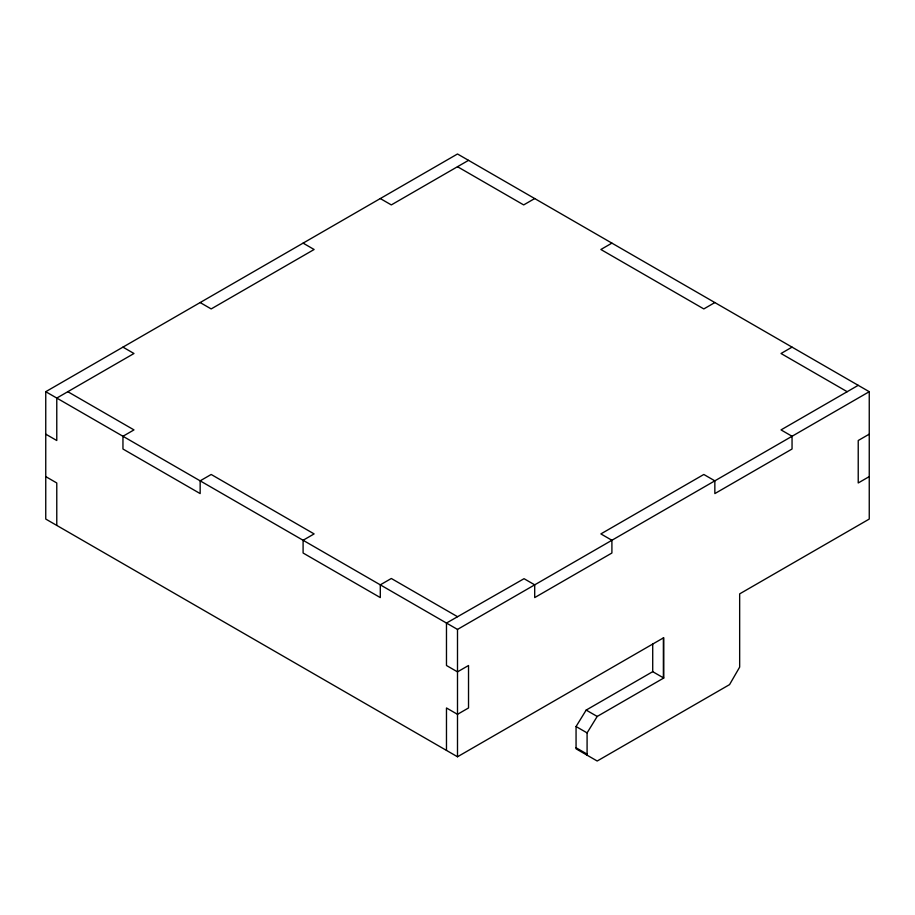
<?xml version="1.0" encoding="UTF-8"?>
<svg xmlns="http://www.w3.org/2000/svg" width="915" height="915" viewBox="0 0 915 915"><rect width="100%" height="100%" fill="white"/><g stroke="black" fill="none" stroke-linecap="round" stroke-linejoin="round"><path stroke-width="1.37" d="M576.061 726.533L586.172 710.086L652.715 671.667L663.741 678.026L663.741 637.698L457.5 756.774L45.75 519.057L45.75 391.7L457.5 153.983L869.25 391.7L869.25 519.057L739.663 593.869L739.663 667.104L729.552 684.614L597.198 761.017L576.061 748.813L576.061 726.533L587.087 732.892L587.087 755.184M587.087 732.892L597.198 716.445L663.741 678.026M468.526 160.342L391.323 204.914L380.297 198.555M534.703 198.555L523.677 204.914L457.5 166.713M611.906 243.127L600.88 249.498L703.818 308.927L714.844 302.556M792.047 347.128L781.021 353.499L847.187 391.7M858.224 385.329L781.021 429.901L792.047 436.272L792.047 449.013L714.844 493.585L714.844 480.844L703.818 474.473L600.88 533.914L611.906 540.273L611.906 553.015L534.703 597.587L534.703 584.845L524.043 578.692L446.474 623.058L446.474 665.502L457.5 671.873L468.526 665.502L468.526 707.958L457.5 714.329L446.474 707.958L446.474 750.403M45.75 391.7L457.5 629.417L869.25 391.7M869.25 434.156L858.224 440.515L858.224 482.971L869.25 476.601M303.094 243.127L314.12 249.498L211.182 308.927L200.156 302.556M122.953 347.128L133.979 353.499L56.776 398.071L56.776 440.515L45.75 434.156M67.813 391.7L133.979 429.901L122.953 436.272L122.953 449.013L200.156 493.585L200.156 480.844L211.182 474.473L314.12 533.914L303.094 540.273L303.094 553.015L380.297 597.587L380.297 584.845L391.323 578.486L457.5 616.687M586.172 710.086L597.198 716.445M576.061 747.761L587.087 754.12M45.75 476.601L56.776 482.971L56.776 525.416M663.375 637.915L663.375 678.244M652.715 643.851L652.715 671.667M457.5 629.417L457.5 756.774"/></g></svg>
